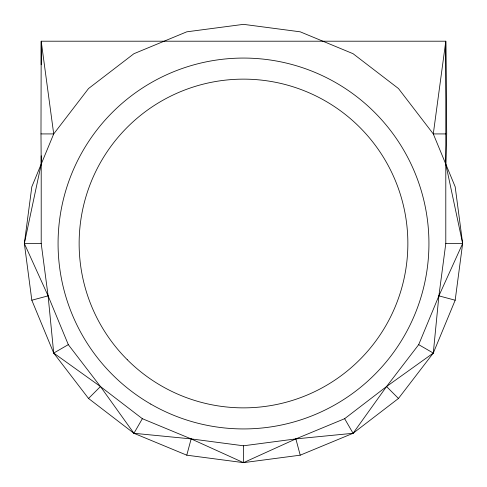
<?xml version="1.0" encoding="UTF-8"?>
<svg xmlns="http://www.w3.org/2000/svg" width="487" height="487" viewBox="0 0 487 487"><rect width="100%" height="100%" fill="white"/><g stroke="black" fill="none" stroke-linecap="round" stroke-linejoin="round"><path stroke-width="0.73" d="M40.987 133.925L41.206 41.206L445.794 41.206L446.701 133.925L445.794 164.107L462.65 243.5L455.181 300.217L433.29 353.075L398.463 398.463L353.075 433.29L300.217 455.181L243.5 462.65L186.783 455.181L133.925 433.29L88.537 398.463L53.71 353.075L31.819 300.217L24.35 243.5L31.819 186.783L53.71 133.925L88.537 88.537L133.925 53.71L186.783 31.819L243.5 24.35L300.217 31.819L353.075 53.71L398.463 88.537L433.29 133.925L455.181 186.783L462.65 243.5L438.897 295.859L418.692 344.644L386.544 386.544L353.075 433.29L295.859 438.897L243.5 445.794L191.141 438.897L133.925 433.29L100.456 386.544L68.308 344.644L48.103 295.859L24.35 243.5L41.206 164.107L40.987 133.925L53.71 133.925L41.206 41.206L41.206 64.765M41.206 155.81L41.206 243.5L48.103 295.859L53.71 353.075L100.456 386.544L142.356 418.692L191.141 438.897L243.5 462.65L295.859 438.897L344.644 418.692L386.544 386.544L433.29 353.075L438.897 295.859L445.794 243.5L445.794 41.206L433.29 133.925L445.794 133.925M186.783 455.181L191.141 438.897M133.925 433.29L142.356 418.692M88.537 398.463L100.456 386.544M53.71 353.075L68.308 344.644M31.819 300.217L48.103 295.859M24.35 243.5L41.206 243.5M445.794 243.5L462.65 243.5M438.897 295.859L455.181 300.217M418.692 344.644L433.29 353.075M386.544 386.544L398.463 398.463M344.644 418.692L353.075 433.29M295.859 438.897L300.217 455.181M243.5 445.794L243.5 462.65M127.277 359.723A164.363 164.363 0 0 0 402.262 286.039A164.363 164.363 0 0 0 200.961 84.738A164.363 164.363 0 0 0 127.277 359.723M150.781 404.088A185.437 185.437 0 0 0 428.937 243.5A185.437 185.437 0 0 0 150.781 82.912A185.437 185.437 0 0 0 150.781 404.088"/></g></svg>
